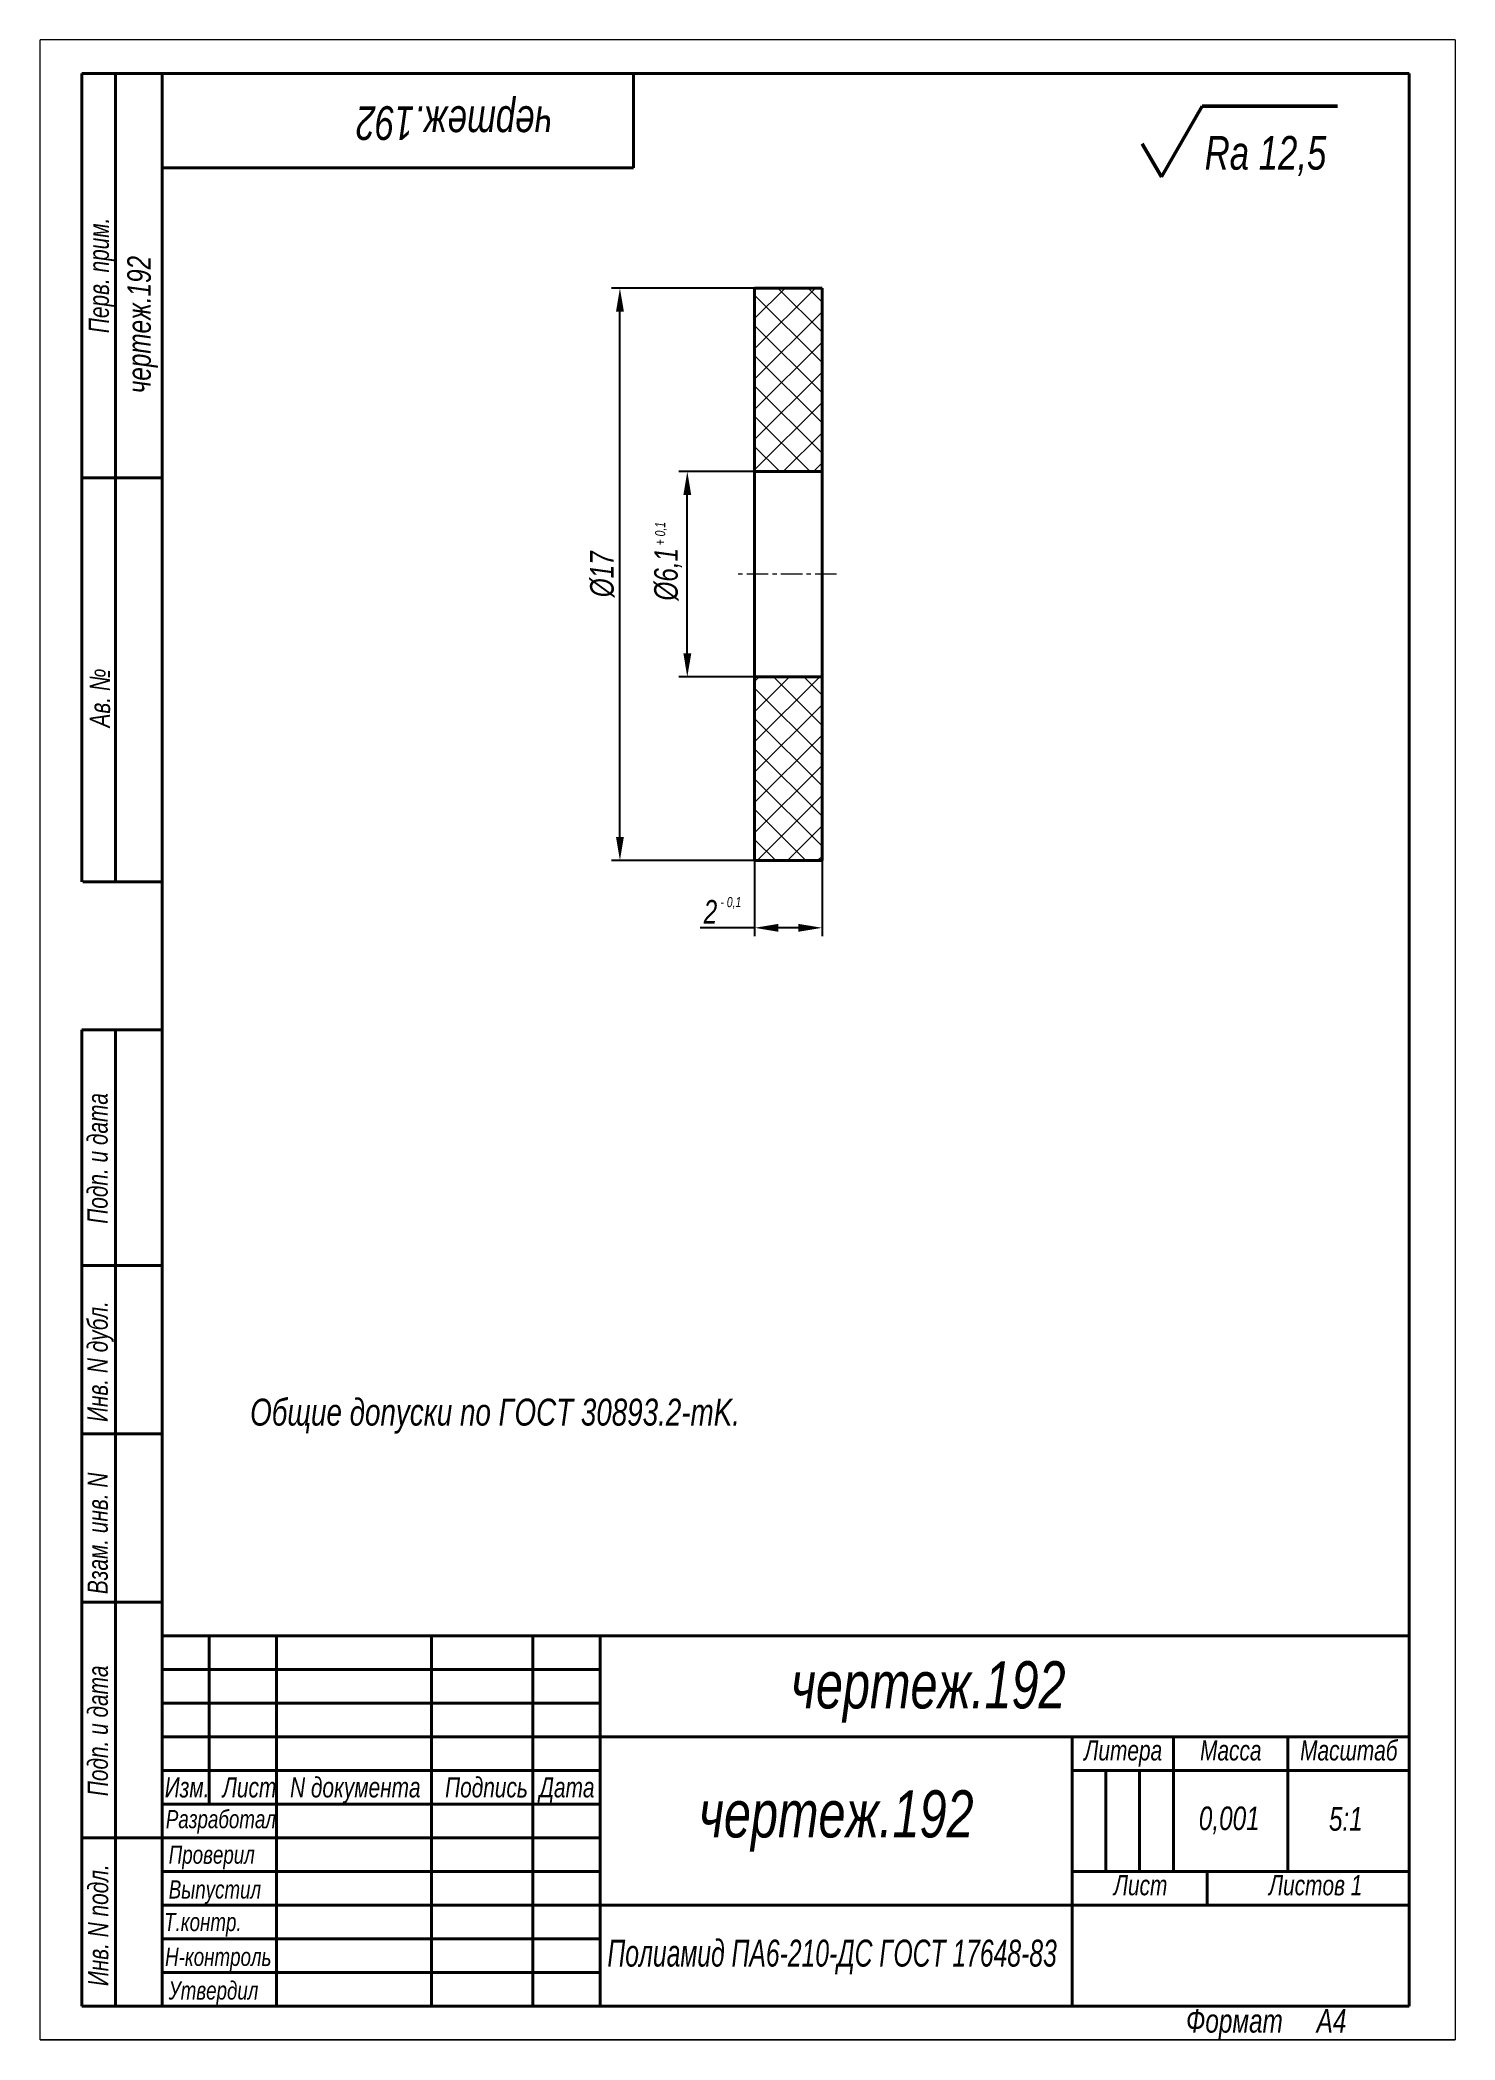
# Model space of a CAD drawing. Header units: millimetres. Extents: x 19178 to 19388, y -1854 to -1557.
import ezdxf

# ---------------------------------------------------------------- set-up
doc = ezdxf.new("R2010")
doc.units = ezdxf.units.MM
doc.linetypes.add('LT_03', pattern=[20.32, 12.7, -2.54, 2.54, -2.54])
for name, color, linetype, lineweight in [('Layer_01', 3, 'Continuous', 13), ('Layer_07', 3, 'Continuous', 13), ('Layer_08', 1, 'Continuous', 15), ('Layer_10', 1, 'LT_03', 15), ('Layer_13', 1, 'Continuous', 13), ('Layer_15', 7, 'Continuous', 40), ('Layer_18', 7, 'Continuous', 18), ('Layer_19', 7, 'Continuous', 50), ('Layer_28', 255, 'Continuous', 40)]:
    doc.layers.add(name, color=color, linetype=linetype, lineweight=lineweight)
doc.styles.add('Style_01', font='ARIALNI.TTF', dxfattribs={"width": 0.9, "height": 3.5})
doc.dimstyles.new('DimStyle_05', dxfattribs={"dimtxt": 3.5, "dimasz": 3.5, "dimexe": 1.25, "dimexo": 0, "dimtad": 1, "dimdec": 1, "dimlfac": 0.2, "dimtxsty": 'Style_01', "dimcen": 0, "dimazin": 3, "dimtfac": 1, "dimtdec": 1, "dimtmove": 0, "dimatfit": 3})
pattern_1 = [(45, (56.499, 3.8192), (-2.24506403, 2.24506403), []), (135, (56.499, 3.8192), (-2.24506403, -2.24506403), [])]

# ---------------------------------------------------------------- blocks, each defined once
blk = doc.blocks.new('Block_21')
at = {"linetype": 'Continuous', "lineweight": 15}
for p, q in [((16519.22, -3260.03), (16519.22, -2963.03)), ((16729.22, -2963.03), (16519.22, -2963.03)), ((16729.22, -2963.03), (16729.22, -3260.03)), ((16729.22, -3260.03), (16519.22, -3260.03)), ((16729.22, -3260.03), (16519.22, -3260.03)), ((16519.22, -3260.03), (16729.22, -3260.03)), ((16519.22, -3260.03), (16729.22, -3260.03)), ((16729.22, -3260.03), (16519.22, -3260.03))]:
    blk.add_line(p, q, dxfattribs=at)
at = {"layer": 'Layer_28', "linetype": 'Continuous'}
for p, q in [((16525.44, -2968.03), (16537.44, -2968.03)), ((16525.44, -3088.03), (16525.44, -2968.03)), ((16530.44, -3088.03), (16530.44, -2968.03)), ((16722.44, -2968.03), (16537.32, -2968.03)), ((16537.32, -3199.99), (16537.32, -2968.03)), ((16537.44, -2968.03), (16722.44, -2968.03)), ((16607.32, -2968.03), (16607.32, -2982.03)), ((16722.44, -2968.03), (16722.44, -3255.03)), ((16537.32, -2982.03), (16607.32, -2982.03)), ((16525.56, -3028.03), (16537.44, -3028.03)), ((16525.56, -3088.03), (16537.44, -3088.03)), ((16525.44, -3255.03), (16525.44, -3110.03)), ((16525.44, -3110.03), (16537.32, -3110.03)), ((16530.44, -3255.03), (16530.44, -3110.03)), ((16525.44, -3145.03), (16537.32, -3145.03)), ((16525.44, -3170.03), (16537.32, -3170.03)), ((16525.44, -3195.03), (16537.32, -3195.03)), ((16537.32, -3205), (16602.36, -3205)), ((16537.32, -3210), (16602.36, -3210)), ((16537.32, -3215), (16602.36, -3215)), ((16677.41, -3220.01), (16677.41, -3235.02)), ((16682.41, -3220.01), (16682.41, -3235.02)), ((16525.44, -3230.03), (16537.44, -3230.03)), ((16537.32, -3230.01), (16602.36, -3230.01)), ((16537.32, -3235.02), (16602.36, -3235.02)), ((16537.32, -3240.02), (16602.36, -3240.02)), ((16537.32, -3245.02), (16602.36, -3245.02)), ((16537.32, -3250.03), (16602.36, -3250.03)), ((16525.44, -3255.03), (16537.44, -3255.03)), ((16722.44, -3255.03), (16537.44, -3255.03))]:
    blk.add_line(p, q, dxfattribs=at)
for points in [[(16722.44, -3199.99), (16537.32, -3199.99), (16537.32, -3255.03)], [(16544.32, -3199.99), (16544.32, -3225.01)], [(16554.33, -3199.99), (16554.33, -3255.03)], [(16577.34, -3199.99), (16577.34, -3255.03)], [(16592.35, -3199.99), (16592.35, -3255.03)], [(16602.36, -3199.99), (16602.36, -3255.03)], [(16722.44, -3215), (16602.36, -3215)], [(16722.44, -3215), (16602.36, -3215)], [(16672.41, -3215), (16672.41, -3255.03)], [(16687.42, -3215), (16687.42, -3235.02)], [(16704.43, -3215), (16704.43, -3235.02)], [(16704.43, -3215), (16704.43, -3235.02)], [(16537.32, -3220.01), (16602.36, -3220.01)], [(16672.41, -3220.01), (16722.44, -3220.01)], [(16537.32, -3225.01), (16602.36, -3225.01)], [(16672.41, -3235.02), (16722.44, -3235.02)], [(16692.42, -3235.02), (16692.42, -3240.02)], [(16602.36, -3240.02), (16722.44, -3240.02)]]:
    blk.add_lwpolyline(points, dxfattribs=at)
at = {"layer": 'Layer_01', "linetype": 'Continuous', "lineweight": 25, "style": 'Style_01', "width": 0.9}
blk.add_text('Перв. прим.', height=3, rotation=90, dxfattribs=at).set_placement((16529.44, -3006.56))
at = {"layer": 'Layer_01', "linetype": 'Continuous', "style": 'Style_01', "width": 0.9}
blk.add_text('Т.контр.', height=2.7, dxfattribs=at).set_placement((16537.63, -3243.86))
at = {"layer": 'Layer_07', "linetype": 'Continuous', "style": 'Style_01', "width": 0.9}
for s, p in [('Ав. №', (16529.6, -3065.12)), ('Подп. и дата', (16529.25, -3138.82)), ('Инв. N дубл.', (16529.26, -3168.25)), ('Взам. инв. N', (16529.27, -3193.82)), ('Подп. и дата', (16529.29, -3223.82)), ('Инв. N подл.', (16529.34, -3252.03))]:
    blk.add_text(s, height=3, rotation=90, dxfattribs=at).set_placement(p)
for s, height, p in [('Литера', 3, (16674.18, -3218.52)), ('Масса', 3, (16691.39, -3218.52)), ('Масштаб', 3, (16706.24, -3218.52)), ('Изм.', 3, (16537.73, -3224.01)), ('Лист', 3, (16546.32, -3224.01)), ('N документа', 2.9999, (16556.33, -3224.01)), ('Подпись', 3, (16579.34, -3224.01)), ('Дата', 3, (16593.32, -3224.01)), ('Разработал', 2.7, (16537.89, -3228.58)), ('Проверил', 2.7, (16538.32, -3233.85)), ('Выпустил', 2.7, (16538.32, -3239.02)), ('Лист ', 3, (16678.57, -3238.54)), ('Листов 1', 3, (16701.59, -3238.54)), ('Н-контроль', 2.7, (16537.78, -3249.03)), ('Утвердил', 2.7, (16538.32, -3254.03))]:
    blk.add_text(s, height=height, dxfattribs=at).set_placement(p)
at = {"layer": 'Layer_07', "style": 'Style_01', "width": 0.9}
for s, p in [('Формат     А', (16689.3, -3258.94)), ('4', (16711.1, -3258.94))]:
    blk.add_text(s, height=3.5, dxfattribs=at).set_placement(p)
blk = doc.blocks.new('*D205')
at = {"layer": 'Defpoints', "color": 0, "ltscale": 0.5, "transparency": 16777216}
for p in [(19283.73, -1679.11), (19293.73, -1679.11), (19283.73, -1689.11)]:
    blk.add_point(p, dxfattribs=at)
at = {"layer": 'Layer_08', "color": 0, "lineweight": -2, "ltscale": 0.5, "transparency": 16777216}
for p, q in [((19283.73, -1679.11), (19283.73, -1690.36)), ((19293.73, -1679.11), (19293.73, -1690.36)), ((19283.73, -1689.11), (19275.63, -1689.11)), ((19290.23, -1689.11), (19287.23, -1689.11))]:
    blk.add_line(p, q, dxfattribs=at)
at = {"layer": 'Layer_08', "color": 0, "ltscale": 0.5, "transparency": 16777216}
for points in [[(19287.23, -1688.53), (19287.23, -1689.7), (19283.73, -1689.11)], [(19290.23, -1688.53), (19290.23, -1689.7), (19293.73, -1689.11)]]:
    blk.add_solid(points, dxfattribs=at)
at = {"layer": 'Layer_08', "color": 0, "ltscale": 0.5, "transparency": 16777216, "insert": (19277.17, -1686.73), "char_height": 3.5, "attachment_point": 5, "style": 'Style_01'}
blk.add_mtext('2', dxfattribs=at)
blk = doc.blocks.new('*D206')
at = {"layer": 'Defpoints', "color": 0, "ltscale": 0.5, "transparency": 16777216}
for p in [(19273.73, -1621.36), (19283.73, -1621.36), (19283.73, -1651.86)]:
    blk.add_point(p, dxfattribs=at)
at = {"layer": 'Layer_08', "color": 0, "lineweight": -2, "ltscale": 0.5, "transparency": 16777216}
for p, q in [((19283.73, -1621.36), (19272.48, -1621.36)), ((19273.73, -1648.36), (19273.73, -1624.86)), ((19283.73, -1651.86), (19272.48, -1651.86))]:
    blk.add_line(p, q, dxfattribs=at)
at = {"layer": 'Layer_08', "color": 0, "ltscale": 0.5, "transparency": 16777216}
for points in [[(19273.15, -1624.86), (19274.32, -1624.86), (19273.73, -1621.36)], [(19273.15, -1648.36), (19274.32, -1648.36), (19273.73, -1651.86)]]:
    blk.add_solid(points, dxfattribs=at)
at = {"layer": 'Layer_08', "color": 0, "ltscale": 0.5, "transparency": 16777216, "insert": (19270.89, -1636.61), "char_height": 3.5, "attachment_point": 5, "rotation": 90, "style": 'Style_01'}
blk.add_mtext('%%C6,1', dxfattribs=at)
blk = doc.blocks.new('*D207')
at = {"layer": 'Defpoints', "color": 0, "ltscale": 0.5, "transparency": 16777216}
for p in [(19263.73, -1594.11), (19283.73, -1594.11), (19283.73, -1679.11)]:
    blk.add_point(p, dxfattribs=at)
at = {"layer": 'Layer_08', "color": 0, "lineweight": -2, "ltscale": 0.5, "transparency": 16777216}
for p, q in [((19283.73, -1594.11), (19262.48, -1594.11)), ((19263.73, -1675.61), (19263.73, -1597.61)), ((19283.73, -1679.11), (19262.48, -1679.11))]:
    blk.add_line(p, q, dxfattribs=at)
at = {"layer": 'Layer_08', "color": 0, "ltscale": 0.5, "transparency": 16777216}
for points in [[(19263.15, -1597.61), (19264.32, -1597.61), (19263.73, -1594.11)], [(19263.15, -1675.61), (19264.32, -1675.61), (19263.73, -1679.11)]]:
    blk.add_solid(points, dxfattribs=at)
at = {"layer": 'Layer_08', "color": 0, "ltscale": 0.5, "transparency": 16777216, "insert": (19261.12, -1636.61), "char_height": 3.5, "attachment_point": 5, "rotation": 90, "style": 'Style_01'}
blk.add_mtext('%%C17', dxfattribs=at)

msp = doc.modelspace()

# ---------------------------------------------------------------- hatches: boundary and pattern name
at = {"layer": 'Layer_18', "ltscale": 0.5}
h = msp.add_hatch(dxfattribs=at)
h.set_pattern_fill('ANSI37', color=256)
h.set_pattern_definition(pattern_1)
h.paths.add_polyline_path([(19293.73, -1594.11), (19283.73, -1594.11), (19283.73, -1621.36), (19293.73, -1621.36)])
h = msp.add_hatch(dxfattribs=at)
h.set_pattern_fill('ANSI37', color=256)
h.set_pattern_definition(pattern_1)
h.paths.add_polyline_path([(19283.73, -1679.11), (19293.73, -1679.11), (19293.73, -1651.86), (19283.73, -1651.86)])

# ---------------------------------------------------------------- linework, layer by layer
at = {"layer": 'Layer_01', "lineweight": 13, "ltscale": 0.303109}
msp.add_line((19344.09, -1577.59), (19350.15, -1567.09), dxfattribs=at)
msp.add_line((19344.09, -1577.59), (19350.15, -1567.09), dxfattribs=at)
msp.add_line((19344.09, -1577.59), (19350.15, -1567.09), dxfattribs=at)
at = {"layer": 'Layer_01', "lineweight": 13, "ltscale": 0.141451}
msp.add_line((19344.09, -1577.59), (19341.26, -1572.69), dxfattribs=at)
msp.add_line((19344.09, -1577.59), (19341.26, -1572.69), dxfattribs=at)
msp.add_line((19344.09, -1577.59), (19341.26, -1572.69), dxfattribs=at)
at = {"layer": 'Layer_10', "ltscale": 0.25}
msp.add_line((19295.89, -1636.61), (19280.77, -1636.61), dxfattribs=at)
at = {"layer": 'Layer_15', "linetype": 'Continuous'}
for p, q in [((19293.73, -1594.11), (19283.73, -1594.11)), ((19283.73, -1636.61), (19283.73, -1594.11)), ((19293.73, -1636.61), (19293.73, -1594.11)), ((19293.73, -1621.36), (19283.73, -1621.36)), ((19283.73, -1679.11), (19283.73, -1636.61)), ((19293.73, -1679.11), (19293.73, -1636.61)), ((19293.73, -1651.86), (19283.73, -1651.86)), ((19283.73, -1679.11), (19293.73, -1679.11))]:
    msp.add_line(p, q, dxfattribs=at)
at = {"layer": 'Layer_19', "lineweight": 50}
for p, q in [((19344.09, -1577.59), (19350.15, -1567.09)), ((19350.15, -1567.09), (19370.21, -1567.09)), ((19344.09, -1577.59), (19341.26, -1572.69))]:
    msp.add_line(p, q, dxfattribs=at)

# ---------------------------------------------------------------- block references
at = {"layer": 'Layer_08'}
msp.add_blockref('Block_21', (2658.45, 1405.76), dxfattribs=at)

# ---------------------------------------------------------------- texts
at = {"layer": 'Layer_01', "style": 'Style_01', "width": 0.9}
msp.add_text('Rа 12,5', height=5, dxfattribs=at).set_placement((19350.52, -1576.53))
at = {"layer": 'Layer_01', "insert": (19208.85, -1764.24), "char_height": 4, "attachment_point": 7, "style": 'Style_01'}
msp.add_mtext_dynamic_manual_height_columns('Общие допуски по ГОСТ 30893.2-mK.', width=174.6214, gutter_width=70, heights=[66.33], dxfattribs=at)
at = {"layer": 'Layer_07', "linetype": 'Continuous', "style": 'Style_01', "width": 0.9}
for height, rotation, p in [(5, 180, (19253.72, -1567.11)), (3.5, 90, (19194.11, -1609.73))]:
    msp.add_text('чертеж.192', height=height, rotation=rotation, dxfattribs=at).set_placement(p)
for s, height, p in [('чертеж.192', 7, (19289.09, -1805.03)), ('0,001', 3.5, (19349.65, -1823.1)), ('5:1', 3.5, (19368.96, -1823.19))]:
    msp.add_text(s, height=height, dxfattribs=at).set_placement(p)
at = {"layer": 'Layer_07', "style": 'Style_01', "width": 0.8}
msp.add_text('Полиамид ПА6-210-ДС ГОСТ 17648-83', height=4, dxfattribs=at).set_placement((19261.88, -1843.37))
at = {"layer": 'Layer_07', "linetype": 'Continuous', "insert": (19295.83, -1821.75), "char_height": 7, "width": 70.0467, "attachment_point": 5, "style": 'Style_01'}
msp.add_mtext('чертеж.192', dxfattribs=at)
at = {"layer": 'Layer_13', "style": 'Style_01', "width": 0.9}
msp.add_text('+ 0,1', height=1.5, rotation=90, dxfattribs=at).set_placement((19270.45, -1632.32))
msp.add_text('- 0,1', height=1.5, dxfattribs=at).set_placement((19278.65, -1686.04))

# ---------------------------------------------------------------- dimensions: what is measured, and where the dimension line sits
at = {"layer": 'Layer_08', "ltscale": 0.5}
for base, p1, p2, picture, middle in [((19263.73, -1594.11), (19283.73, -1679.11), (19283.73, -1594.11), '*D207', (19261.12, -1636.61)), ((19273.73, -1621.36), (19283.73, -1651.86), (19283.73, -1621.36), '*D206', (19270.89, -1636.61))]:
    dim = msp.add_linear_dim(base=base, p1=p1, p2=p2, angle=90, text='%%C<>', dimstyle='DimStyle_05', dxfattribs=at)
    dim.commit()
    dim.dimension.update_dxf_attribs({"geometry": picture, "text_midpoint": middle})
dim = msp.add_linear_dim(base=(19283.73, -1689.11), p1=(19293.73, -1679.11), p2=(19283.73, -1679.11), dimstyle='DimStyle_05', dxfattribs=at)
dim.commit()
dim.dimension.update_dxf_attribs({"geometry": '*D205', "text_midpoint": (19277.17, -1689.11), "dimtype": 160})

doc.saveas('drawing.dxf')
